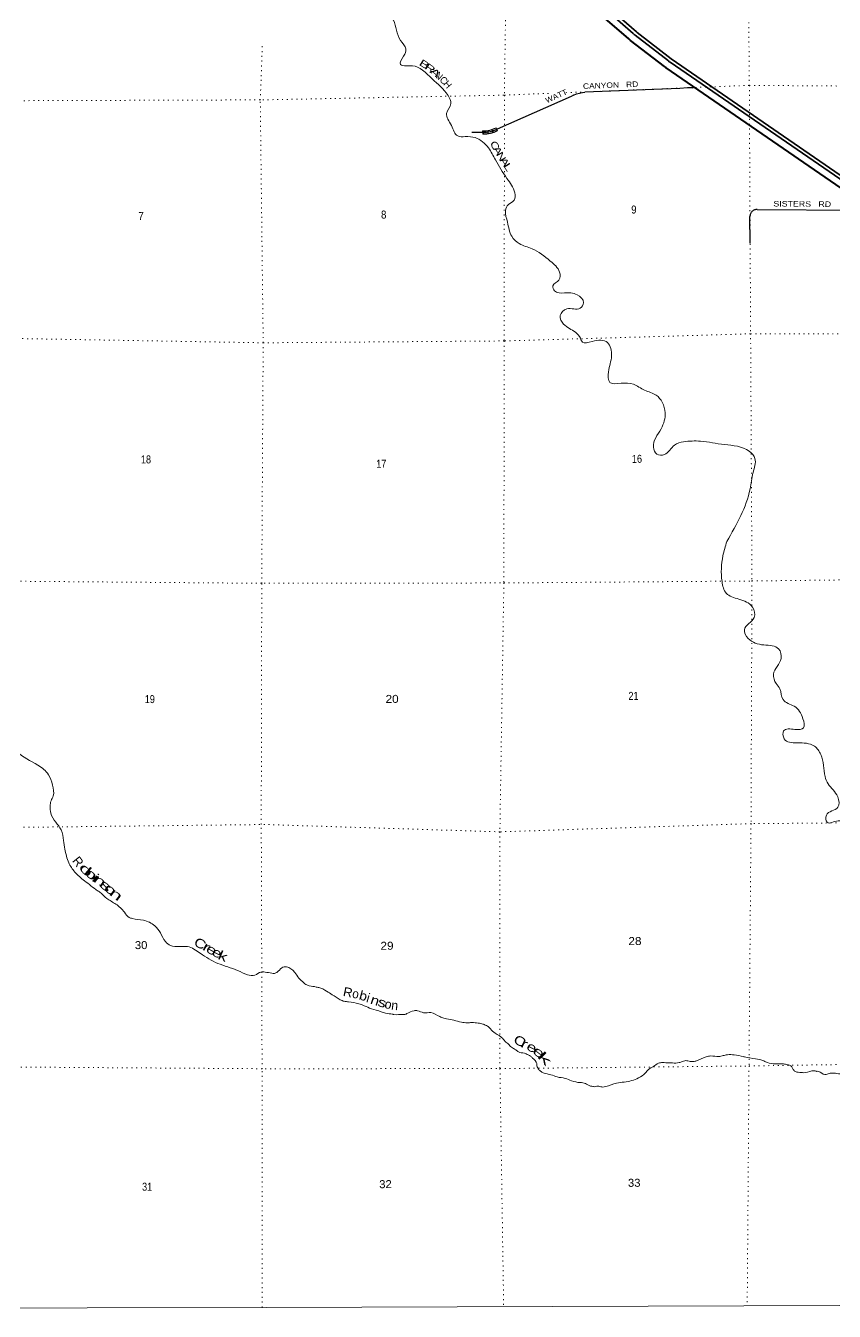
# Model space of a CAD drawing. Header units: feet. Extents: x -8 to 250644, y -192250 to 1368.
# Drawn here: x 57408 to 75087, y -183309 to -155200 of the extents above; entities that cross this region are included whole.
import ezdxf
from ezdxf.enums import TextEntityAlignment as Align

# ---------------------------------------------------------------- set-up
doc = ezdxf.new("R2010")
doc.units = ezdxf.units.FT
doc.header["$LTSCALE"] = 70
doc.linetypes.add('DOTTED', pattern=[1.5, 0.3, -1.2])
for name, color, linetype, lineweight in [('18', 7, 'Continuous', 35), ('26', 7, 'Continuous', 40), ('29', 7, 'Continuous', 25), ('31', 7, 'Continuous', 13), ('39', 7, 'Continuous', 13), ('4', 7, 'Continuous', 13), ('7', 7, 'DOTTED', 13)]:
    doc.layers.add(name, color=color, linetype=linetype, lineweight=lineweight)
doc.layers.add('30', color=7, linetype='Continuous')
doc.layers.add('41', color=7, linetype='Continuous')

msp = doc.modelspace()

# ---------------------------------------------------------------- linework, layer by layer
at = {"layer": '18'}
for points in [[(83112.84, -162849.71), (81369.52, -162004.89), (78097.18, -160419.1), (78077.71, -160409.66), (78057.18, -160398.5), (77320.47, -159997.72), (77205.51, -159925.62), (77186.63, -159913.78), (77165.51, -159899.25), (71498.37, -156000.64), (71478.41, -155986.91), (71458.37, -155971.36), (70730.5, -155406.68), (70709.7, -155388.83), (70690.5, -155372.2), (70118.27, -154876.5)], [(83125.5, -162772.5), (81401.43, -161937.01), (78109.89, -160341.92), (77359.71, -159933.8), (77228.02, -159851.22), (71521.18, -155925.3), (70777.92, -155348.68), (70759.66, -155332.88), (70167.38, -154819.81)]]:
    msp.add_lwpolyline(points, dxfattribs=at)
at = {"layer": '26'}
msp.add_lwpolyline([(77100.49, -160036.59), (71412.76, -156123.82), (71392.85, -156110.12), (71372.76, -156094.53), (70632.17, -155519.99), (70610.09, -155501), (70592.17, -155485.48), (70029.65, -154998.19)], dxfattribs=at)
at = {"layer": '29'}
msp.add_line((73247.25, -159954.7), (73242.74, -159374.69), dxfattribs=at)
for points in [[(71978.15, -156556.18), (71958.22, -156557.28), (71880.94, -156561.54), (71710.55, -156569.55), (69636.13, -156654.17)], [(71978.15, -156556.18), (71998.22, -156552.19), (72001.14, -156551.23), (72008.29, -156548.01), (72015.07, -156544.07), (72018.92, -156541.37)], [(69387.98, -156719.25), (69333.74, -156745.07), (67715.36, -157461.87)], [(69387.98, -156719.25), (69449.51, -156692.8), (69513.47, -156672.93), (69579.15, -156659.85), (69636.13, -156654.17)], [(67715.36, -157461.87), (67687.65, -157475.99), (67638.65, -157496.25), (67605.85, -157507.6), (67564.13, -157518.95), (67522.43, -157527.05), (67479.9, -157533.53), (67397.29, -157538.4), (67163.75, -157531.28)], [(73401.86, -159219.23), (73386.07, -159219.17), (73370.37, -159220.77), (73354.92, -159224), (73339.89, -159228.83), (73325.45, -159235.21), (73311.75, -159243.06), (73298.95, -159252.29), (73287.18, -159262.82), (73276.58, -159274.51), (73267.26, -159287.25), (73259.32, -159300.9), (73252.86, -159315.3), (73247.93, -159330.3), (73244.6, -159345.73), (73242.89, -159361.42), (73242.74, -159374.69)], [(73401.86, -159219.23), (75550.11, -159236.15), (75594.05, -159236.61)]]:
    msp.add_lwpolyline(points, dxfattribs=at)
at = {"layer": '31'}
for p, q in [((67405.18, -157574.28), (67396.74, -157499.76)), ((67559.44, -157519.06), (67559.4, -157518.67)), ((67692.56, -157430.56), (67725.81, -157497.73))]:
    msp.add_line(p, q, dxfattribs=at)
for points in [[(67396.74, -157499.76), (67476.01, -157494.92), (67553.29, -157482.02), (67628.96, -157457.95), (67692.56, -157430.56)], [(67405.18, -157574.28), (67489.09, -157568.87), (67570.81, -157555.52), (67648.29, -157532.46), (67725.81, -157497.73)], [(67405.63, -157507.24), (67476.91, -157502.88), (67555.17, -157489.82), (67631.76, -157465.45), (67688.76, -157440.91), (67714.96, -157493.83)], [(67714.96, -157493.83), (67645.5, -157524.94), (67569.02, -157547.71), (67488.19, -157560.91), (67412.26, -157565.81), (67405.63, -157507.24)]]:
    msp.add_lwpolyline(points, dxfattribs=at)
at = {"layer": '31', "linetype": 'DOTTED', "lineweight": 100}
msp.add_arc((67407.81, -156877.5), 659.55, 269.40527, 297.18477, dxfattribs=at)
at = {"layer": '39'}
for points in [[(62735.86, -152998.86), (62696.9, -153519.42), (62682.82, -153659.3), (62907.3, -153989.7), (62943.8, -154017.58), (63260.43, -154294.77), (63535.13, -154389.02), (63847.82, -154676.33), (64136.64, -154772.47), (64632.46, -154602.86), (64877.92, -154580.53), (65214.37, -154823.3), (65446.25, -155081.11), (65605.3, -155522.88), (65721.76, -155709.19), (65670.83, -155866.78), (65606.01, -156046.65), (65721.08, -156079.87), (65862, -156076.6), (66291.44, -156358.84), (66641.08, -156724.38), (66705.1, -156901.08), (66610.41, -157117.48), (66715.5, -157382.46), (66852.47, -157610.89), (67015.71, -157625.56), (67235.39, -157647.77), (67525.35, -157870.81), (67676.72, -158131.35), (67930.08, -158538.04), (68102.07, -158852.79), (68085.42, -159016.11), (67961.41, -159107.87), (67900.2, -159241.37), (67940.77, -159496.85), (68036.17, -159804.23), (68198.7, -159963.94), (68479.61, -160076.26), (68876.7, -160344.68), (69080.29, -160590.66), (69067.72, -160759.99), (68936, -160890.09), (68971.21, -160998.56), (69185.06, -161042.99), (69465.31, -161082.8), (69603.81, -161256.83), (69530.37, -161374.32), (69238.56, -161393.04), (69094.91, -161539.36), (69169.05, -161722.02), (69426.41, -161903.05), (69536.34, -162035.03), (69579.37, -162117.24), (69790.65, -162101.26), (70129.18, -162128.46), (70216.37, -162417.77), (70147.06, -162768.91), (70181.37, -163000.28), (70425.18, -163018.25), (70697.19, -163037.99), (70937.99, -163168.8), (71194.72, -163279.32), (71324.98, -163433.28), (71389.47, -163662.36), (71300.03, -164013.68), (71130.49, -164416.08), (71204.33, -164564.5), (71371.57, -164577.11), (71595.2, -164367.62), (71791.91, -164299.39), (72160.26, -164284.02), (72684.47, -164357.92), (73227.45, -164504.17), (73351.74, -164666.24), (73312.19, -164968.77), (73244.97, -165327.95), (72737.86, -166476.71)], [(72737.86, -166476.71), (72652.11, -166791.74), (72633.03, -167353.96), (72725.95, -167608.97), (73000.96, -167737.47), (73298.52, -167910.08), (73334.81, -168137.4), (73121.78, -168405.21), (73204.04, -168595.86), (73547.66, -168739.85), (73870.63, -168827.63), (73924.85, -169034.64), (73756.83, -169380.62), (73817.06, -169583.55), (73896.66, -169701.7), (73967.23, -169934.75), (74208.15, -170079.66), (74401.91, -170351.91), (74415.79, -170551.23), (74226.82, -170585.14), (73979.46, -170619.58), (73991.06, -170788.69), (74275.81, -170880.84), (74650.96, -170950.02), (74793.58, -171134.08), (74886.52, -171614.72), (74950.38, -171773.3), (75162.38, -172059.49), (75164.46, -172289.12), (74914.35, -172464.6), (74929.83, -172617.57), (75173.16, -172583.17), (75369.26, -172670.06), (75443.81, -172897.03), (75504.13, -173110.03), (75403.17, -173302.31), (75466.74, -173428.66), (75697.91, -173607.91), (75991.69, -174030.35), (76062.17, -174253.34), (76151.81, -174369.38), (76312.19, -174513), (76384.99, -174770.2), (76383.51, -175052.25), (76429.63, -175253.29), (76354.23, -175376.85), (76530.46, -175492.12), (76663.68, -175750.8), (76632.96, -175916.27), (76663.1, -176131.55), (76752.44, -176436.96), (76835.44, -176708.18), (76899.13, -176848.63), (76891.16, -177080.37), (76790.11, -177262.58), (76650.74, -177437.07), (76675.87, -177543.61), (76722.28, -177776.88), (76856.89, -177967.06), (77179.79, -178046.78), (77459.99, -178080.55), (77830.57, -178089.33), (77994.55, -178186.58), (78159.58, -178177.05), (78387.88, -178261.64), (78544.28, -178411.34), (78656.8, -178607.76), (78819.35, -178769.49), (78967.38, -179106.61), (79108.5, -179570.7), (79217.02, -179769.17), (79391.51, -179914.68), (79498.24, -180139.35), (79966.16, -180669.03), (80064.01, -180801.11), (80311.22, -180972.16), (80402.66, -181064.01), (80626.68, -181120.44), (80997.47, -181374.99), (81271.23, -181588.11), (81364.69, -181679.94), (81683.89, -181795.95), (82103.05, -182056.12), (82336.84, -182301.82), (82524.61, -182580.17), (82643.19, -182778.55), (82668.94, -182953.58), (82704.06, -183051.98), (82708.78, -183158.93)], [(62640.27, -175891.39), (62550.14, -175891.81), (62417.73, -175956.58), (62256.98, -175949.02), (62041.73, -175857.12), (61609.31, -175701.5), (61222.9, -175479.35), (60943.2, -175333.33), (60774.44, -175333.83), (60571.45, -175308.29), (60462.71, -175226.13), (60353.64, -175033.33), (60232.64, -174880.79), (59981.14, -174758.83), (59737.93, -174721.33), (59667.53, -174695.39), (59564.74, -174585.05), (59379.37, -174406.56), (59180.09, -174280.42), (59057.21, -174170.14), (58980.69, -174112.02), (58692.74, -173895.61), (58483.23, -173705.12), (58348.01, -173500.33), (58266.76, -173204.84), (58236.05, -173013.81), (58181.13, -172784.64), (58066.1, -172613.98), (57955, -172415.15), (57940.48, -172262.3), (57962.24, -172145.55), (58010.14, -172040.79), (57993.36, -171803.45), (57904.28, -171576.39), (57672.61, -171367.86), (57221.66, -171059.4), (57096.62, -170900.84), (57004.03, -170842.78)], [(62640.27, -175891.39), (62792.27, -175916.51), (62846.68, -175920.13), (62898.87, -175897.58), (63008.88, -175800.06), (63057.06, -175779.55), (63083.24, -175779.35), (63135.63, -175782.98), (63228.69, -175836.67), (63291.62, -175900.65), (63381.21, -176026.88), (63419.81, -176068.89), (63452.2, -176090.8), (63509.03, -176146.77), (63608.05, -176190.34), (63759.32, -176219.41), (63781.52, -176225.28), (63817.82, -176231.05), (63985.58, -176308.34), (64111.05, -176385.95), (64281.07, -176495.46), (64369.97, -176531.04), (64468.74, -176542.38), (64688.58, -176583.02), (64809.77, -176628.44), (64965.35, -176693.73), (65181.35, -176758.57), (65272.21, -176788.1), (65431.51, -176813.08), (65459.75, -176818.91), (65657.11, -176817.42), (65729.54, -176808.82), (65743.58, -176800.65), (65898.16, -176737.04), (65976.7, -176736.45), (66105.93, -176779.79), (66265.01, -176776.57), (66459.05, -176865.75), (66547.92, -176899.32), (66610.45, -176910.93), (66933.26, -176985.04), (67062.27, -177000.18), (67160.92, -176995.4), (67301.98, -177006.42), (67404.86, -177027.8), (67433.15, -177039.68), (67522.12, -177085.33), (67566.8, -177133.34), (67674.25, -177225.19), (67838.33, -177346.82), (67887.12, -177404.87), (67964.14, -177468.74), (67990.59, -177502.79), (68069.6, -177562.62), (68126.24, -177594.42), (68182.97, -177638.31), (68239.5, -177656.01), (68310.05, -177663.53), (68394.94, -177703.18), (68445.51, -177731), (68488.11, -177770.96), (68579.69, -177893.14), (68584.11, -177943.47), (68604.58, -177985.62), (68614.8, -178005.68), (68661.53, -178057.7), (68724.26, -178095.5), (68891.75, -178138.55), (69027.04, -178183.86), (69200.5, -178216.79), (69343.89, -178268.08), (69529.48, -178306.96), (69591.94, -178310.52), (69695.03, -178360.1), (69757.65, -178383.8), (69810.09, -178393.47), (69834.3, -178399.33), (69896.62, -178384.76), (69940.94, -178386.44), (70025.68, -178405.94), (70092.06, -178395.37), (70323.11, -178323.12), (70496.1, -178295.63), (70807.57, -178206.66), (70951.74, -178098.81), (71027.66, -178019.68), (71133.89, -177954.42), (71244.14, -177887.11), (71332.6, -177868.31), (71475.65, -177875.29), (71491.75, -177873.15), (71546.17, -177878.78), (71695.13, -177869.6), (71765.46, -177848.93), (71821.71, -177830.37), (71864, -177830.05), (71956.79, -177849.5)], [(71956.79, -177849.5), (72007.14, -177849.11), (72075.48, -177832.48), (72282.25, -177746.32), (72384.8, -177725.4), (72564.15, -177738.15), (72654.63, -177719.33), (72749.14, -177700.49), (72896.17, -177701.39), (73097.87, -177740.16), (73124.09, -177746), (73364.09, -177788.5), (73545.69, -177833.46), (73586.14, -177855.31), (73747.6, -177898.41), (73842.25, -177897.69), (73973.16, -177898.72), (74067.97, -177918.14), (74136.62, -177939.78), (74205.92, -178046.02), (74268.6, -178077.77), (74331.09, -178085.36), (74451.97, -178090.49), (74645, -178050.76), (74665.17, -178054.63), (74697.45, -178062.45), (74713.55, -178060.31), (74846.95, -178121.75), (74911.46, -178129.32), (74955.65, -178114.88), (75040.12, -178100.14), (75181.2, -178113.18), (75342.22, -178099.87), (75555.39, -178059.99), (75760.29, -177991.97), (76007.15, -177881.33), (76127.48, -177815.96), (76360.32, -177715.5), (76430.65, -177694.83), (76474.75, -177668.31), (76490.78, -177658.11), (76670.16, -177589.31), (76706.76, -177575.59), (76777.66, -177552.72), (76859.99, -177539), (77005.3, -177521.28), (77207.7, -177540.2), (77209.92, -177541.28), (77258.17, -177550.29), (77337.48, -177550.29)]]:
    msp.add_spline(points, degree=3, dxfattribs=at)
at = {"layer": '4'}
msp.add_lwpolyline([(0, -0.01), (31078.95, 21.37), (62157.81, 85.49), (93236.57, 192.37), (124315.15, 341.99), (155393.5, 534.37), (186473.05, 772.71), (217549.25, 1047.36), (248626.55, 1367.98), (250643.68, -181929.51), (219314.24, -182252.73), (187984.4, -182532.85), (156654.22, -182769.89), (125323.73, -182963.82), (93993, -183114.66), (62662.1, -183222.4), (31331.08, -183287.03), (0, -183308.59)], close=True, dxfattribs=at)
msp.add_lwpolyline([(0, -0.01), (31078.95, 21.37), (62157.81, 85.49), (93236.57, 192.37), (124315.15, 341.99), (155393.5, 534.37), (186473.05, 772.71), (217549.25, 1047.36), (248626.55, 1367.98), (250643.68, -181929.51), (219314.24, -182252.73), (187984.4, -182532.85), (156654.22, -182769.89), (125323.73, -182963.82), (93993, -183114.66), (62662.1, -183222.4), (31331.08, -183287.03), (0, -183308.59)], close=True, dxfattribs=at)
at = {"layer": '7'}
for p, q in [((67931.72, -152767.29), (67873.73, -156717.94)), ((69219.26, -156664.25), (73229.25, -156504.24)), ((57261.69, -156839.59), (62589.47, -156821.45)), ((62592.24, -156821.44), (67873.73, -156717.94)), ((67873.73, -156717.94), (67873.15, -157935.76)), ((67873.73, -156717.94), (68902.74, -156676.88)), ((67872.94, -158382.37), (67871.18, -162092.19)), ((62604.09, -162132.72), (57178.76, -162038.26)), ((57295.06, -167346.98), (62619.61, -167391.73)), ((62633.05, -172665.49), (57353.3, -172726.29)), ((57304.66, -177969.12), (62647.75, -178005.35))]:
    msp.add_line(p, q, dxfattribs=at)
for points in [[(73180.84, -150821.61), (73229.25, -156504.24), (73257.29, -161927.67), (73287.2, -167331.88), (73266.06, -172646.78), (73222.64, -177944.79), (73183.05, -183191.01)], [(62600.5, -162132.98), (62536.42, -156824.59), (62581.83, -155641.19)], [(73229.25, -156504.24), (78508.18, -156542.91), (83806.75, -156516.96)], [(62557.93, -172667.06), (62568.97, -167392.65), (62600.14, -162133.22)], [(78530.03, -161947.18), (73257.36, -161936.67), (67871.18, -162092.19), (62609.35, -162132.81)], [(67871.18, -162092.19), (67861.95, -167383.89), (67775.33, -172825.25), (67777.29, -178002.05), (67858.02, -183207.5)], [(62619.61, -167391.73), (67861.95, -167383.89), (73287.27, -167340.88), (78607.71, -167278.52), (83906.2, -167242.5)], [(89239.82, -172533.54), (83863.08, -172578.78), (78598.71, -172600.44), (73266.06, -172646.78), (67775.33, -172825.25), (62634.43, -172665.47)], [(62577.57, -183222.63), (62575.91, -178010.95), (62558.29, -172666.82)], [(62645.84, -178005.34), (67777.29, -178002.05), (73222.64, -177944.79), (78528.83, -177862.39), (83821.76, -177888.86), (89222.91, -177873.65), (93972.41, -177861.55)]]:
    msp.add_lwpolyline(points, dxfattribs=at)

# ---------------------------------------------------------------- texts
at = {"layer": '30'}
for s, rotation, width, p in [('CANYON   RD', 2.336, 1.15, (69593.85, -156583.89)), ('WATT', 23.889, 1.1, (68803.83, -156895.76)), ('SISTERS   RD', 359.549, 1.2, (73754.8, -159152.01))]:
    msp.add_text(s, height=120, rotation=rotation, dxfattribs=dict(at, width=width)).set_placement(p)
at = {"layer": '41'}
for s, height, rotation, width, p in [('B', 150, 328.033, 1.65, (66086.18, -156106.95)), ('R', 150, 325.107, 1.55, (66208.26, -156193.53)), ('A', 150, 319.877, 1.75, (66317.47, -156286.16)), ('C', 150, 304.978, 1.45, (67605.71, -157863.57)), ('A', 150, 300.244, 1.45, (67664.09, -157969.81)), ('N', 150, 300.067, 1.4, (67741.56, -158098.52)), ('A', 150, 301.915, 1.5, (67815.08, -158217.32)), ('L', 150, 301.929, 1.6, (67891.07, -158331.9)), ('o', 200, 314.826, 2.05, (58658.1, -173726.78)), ('b', 200, 320.679, 1.9, (58769.75, -173820.35)), ('i', 200, 322.711, 1.55, (58875.08, -173912.49)), ('n', 200, 323.069, 1.8, (58972.6, -173973.66)), ('s', 200, 321.285, 2.05, (59093.66, -174077.73)), ('o', 200, 323.891, 1.7, (59201.64, -174163.69)), ('n', 200, 322.485, 1.85, (59325.52, -174271.62)), ('C', 200, 332.162, 1.3, (61174.7, -175355.43)), ('r', 200, 331.475, 1.6, (61315.75, -175427.29)), ('e', 200, 330.435, 1.45, (61424.08, -175489.14)), ('e', 200, 334.079, 1.35, (61550.1, -175558.71)), ('k', 200, 337.313, 1.45, (61682.44, -175634.97))]:
    msp.add_text(s, height=height, rotation=rotation, dxfattribs=dict(at, width=width)).set_placement(p, align=Align.CENTER)
for s, height, rotation, p in [('N', 150, 318.928, (66393.17, -156350.58)), ('C', 150, 316.979, (66495.96, -156448.05)), ('H', 150, 311.34, (66576.77, -156534.82)), ('R', 200, 308.602, (58473.94, -173539.24))]:
    msp.add_text(s, height=height, rotation=rotation, dxfattribs=at).set_placement(p, align=Align.CENTER)
for s, rotation, width, p in [('R', 348.22, 1.05, (64333.87, -176410.01)), ('o', 349.51, 0.95, (64535.28, -176451.13)), ('b', 344.759, 1.15, (64681.04, -176485.26)), ('n', 341.263, 1.25, (64927.25, -176575.77)), ('s', 343.399, 1.35, (65086.44, -176626.56)), ('C', 329.942, 1.35, (68049.09, -177420.25)), ('r', 335.224, 1.5, (68211.25, -177519.78)), ('e', 332.171, 1.4, (68336.2, -177573.07)), ('e', 323.173, 1.7, (68467.43, -177648.35)), ('k', 313.702, 2.25, (68576.75, -177741.6))]:
    msp.add_text(s, height=200, rotation=rotation, dxfattribs=dict(at, width=width)).set_placement(p)
for s, rotation, p in [('i', 343.808, (64841.19, -176543.09)), ('o', 346.214, (65240.22, -176673.62)), ('n', 353.356, (65392.36, -176709.71))]:
    msp.add_text(s, height=200, rotation=rotation, dxfattribs=at).set_placement(p)
at = {"layer": '7'}
for s, rotation, width, p in [('7', 0.172, 0.9, (59871.16, -159447.55)), ('8', 0.433, 0.9, (65177.52, -159417.26)), ('9', 0.433, 0.9, (70646.63, -159307.44)), ('18', 0.172, 0.85, (59927.29, -164770.69)), ('17', 0.433, 0.85, (65072, -164865.16)), ('16', 0.433, 0.85, (70662.8, -164758.09)), ('21', 0.433, 0.85, (70586.26, -169941.53)), ('19', 0.172, 0.85, (60011.17, -170010.95)), ('20', 0.433, 1.1, (65275.92, -170007.85)), ('30', 0.172, 1.05, (59794.65, -175389.56)), ('29', 0.433, 1.1, (65164.79, -175405.07)), ('28', 0.433, 1.1, (70585.62, -175301.66)), ('32', 0.433, 1.05, (65137.72, -180617.56)), ('33', 0.433, 1.05, (70576.34, -180587.33)), ('31', 0.172, 0.85, (59952.19, -180672.7))]:
    msp.add_text(s, height=175, rotation=rotation, dxfattribs=dict(at, width=width)).set_placement(p)

doc.saveas('drawing.dxf')
